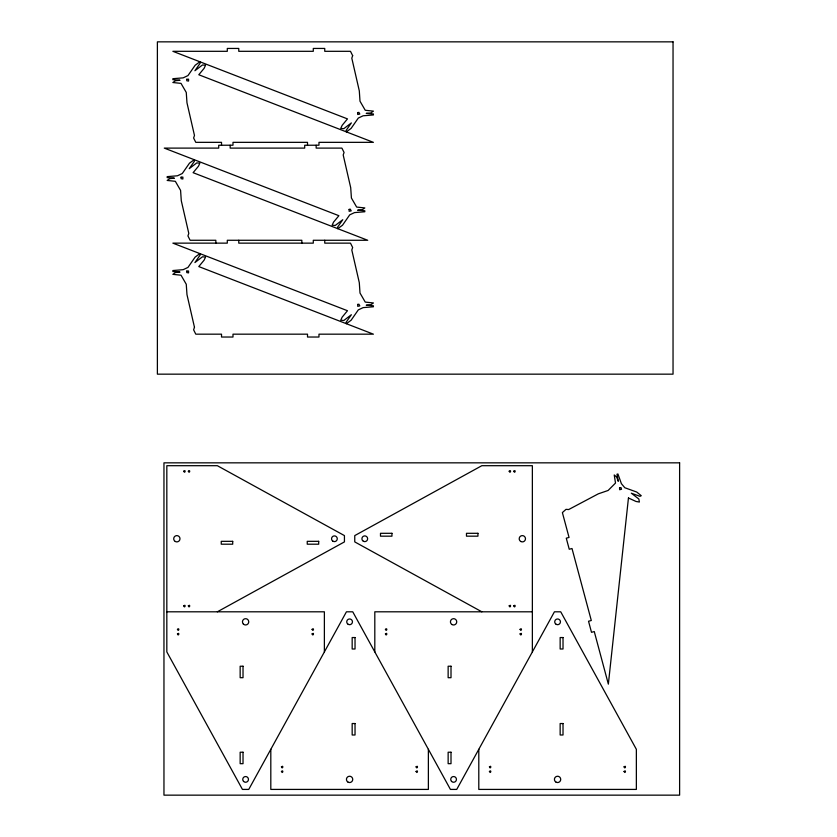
<?xml version="1.0" encoding="UTF-8"?>
<svg xmlns="http://www.w3.org/2000/svg" width="837" height="837" viewBox="0 0 837 837"><rect width="100%" height="100%" fill="white"/><g stroke="black" fill="none" stroke-linecap="round" stroke-linejoin="round"><path stroke-width="1.26" d="M217.348 611.805L344.436 541.905L344.436 535.596L217.348 465.696L166.825 465.696L166.825 651.908L242.448 789.417L248.756 789.417L346.445 611.805L352.743 611.805L450.432 789.417L456.74 789.417L554.429 611.805L560.727 611.805L636.361 749.314L636.361 789.417L478.795 789.417L478.795 749.314M166.825 611.805L324.379 611.805L324.379 651.908M532.363 611.805L374.809 611.805L374.809 651.908M481.84 611.805L354.752 541.905L354.752 535.596L481.84 465.696L532.363 465.696L532.363 651.908M428.377 749.314L428.377 789.417L270.811 789.417L270.811 749.314M324.746 240.271L324.746 243.138L350.483 243.138L352.659 247.49L351.802 249.991L359.303 282.697L360.004 293.034L365.246 302.094L373.407 302.963L370.77 304.783L366.24 305.212L373.407 305.798L373.407 306.781L363.122 307.618L358.309 309.878L351.101 320.247L346.361 323.699L346.11 322.297L351.362 314.733L343.808 320.498L340.732 320.247L342.145 317.171L347.481 310.726L172.872 243.138L227.298 243.138L227.298 240.271L301.833 240.271L301.833 243.138M316.156 145.251L316.156 148.107L341.894 148.107L344.07 152.47L343.201 154.971L350.703 187.676L351.414 198.013L356.656 207.074L364.806 207.932L362.18 209.763L357.65 210.192L364.806 210.767L364.806 211.751L354.532 212.598L349.72 214.858L342.511 225.216L337.771 228.679L337.52 227.266L342.762 219.712L335.208 225.477L332.143 225.216L333.544 222.15L338.891 215.705L164.272 148.107L218.708 148.107L218.708 145.251L232.989 145.209L232.989 142.342L307.514 142.342L307.514 145.209M238.765 240.271L238.765 243.138L313.289 243.138L313.289 240.271L367.715 240.271L193.106 172.684L198.453 166.239L199.855 163.163L196.789 162.901L189.225 168.666L194.477 161.112L194.226 159.7L189.486 163.163L182.278 173.521L177.465 175.791L167.18 176.628L167.18 177.611L174.347 178.197L169.817 178.616L167.18 180.447L175.341 181.315L180.583 190.376L181.284 200.702L188.796 233.418L187.927 235.919L190.104 240.271L215.841 240.271L215.841 243.138M230.165 145.251L230.165 148.107L304.699 148.107L304.699 145.251L318.97 145.209L318.97 142.342L373.407 142.342L198.787 74.755L204.134 68.31L205.546 65.234L202.47 64.983L194.916 70.737L200.169 63.183L199.907 61.781L195.167 65.234L187.959 75.592L183.146 77.862L172.872 78.699L172.872 79.682L180.039 80.268L175.508 80.697L172.872 82.518L181.022 83.386L186.264 92.447L186.975 102.784L194.477 135.489L193.609 137.99L195.785 142.342L221.523 142.342L221.523 145.209M628.451 497.994L608.353 684.143L594.27 631.569L591.497 632.312L588.537 621.242L591.299 620.499L572.006 548.517L569.244 549.25L566.272 538.181L569.045 537.448L562.38 512.579L566.021 509.356L568.668 509.545L598.319 493.83L608.112 490.472L615.509 483.064L614.232 474.966L616.681 477.038L618.261 481.296L616.974 474.223L617.926 473.972L621.399 483.681L624.831 487.751L636.706 492.03L641.268 495.713L639.981 496.32L631.318 493.202L638.84 499.009L639.384 502.043L636.057 501.478L628.451 497.994M183.753 471.21C184.799 474.485 186.306 468.887 183.753 471.21M188.335 471.21C189.392 474.485 190.888 468.887 188.335 471.21M177.454 629.34C178.501 632.626 179.997 627.028 177.454 629.34M177.454 633.923C178.501 637.208 179.997 631.611 177.454 633.923M183.753 605.852C184.799 609.137 186.306 603.54 183.753 605.852M188.335 605.852C189.392 609.137 190.888 603.54 188.335 605.852M281.441 766.849C282.498 770.134 283.994 764.537 281.441 766.849M281.441 771.432C282.498 774.717 283.994 769.119 281.441 771.432M312.096 629.34C313.143 632.626 314.649 627.028 312.096 629.34M312.096 633.923C313.143 637.208 314.649 631.611 312.096 633.923M385.428 629.34C386.485 632.626 387.981 627.028 385.428 629.34M385.428 633.923C386.485 637.208 387.981 631.611 385.428 633.923M416.083 766.849C417.14 770.134 418.636 764.537 416.083 766.849M416.083 771.432C417.14 774.717 418.636 769.119 416.083 771.432M509.189 471.21C510.246 474.485 511.742 468.887 509.189 471.21M513.772 471.21C514.828 474.485 516.324 468.887 513.772 471.21M509.189 605.852C510.246 609.137 511.742 603.54 509.189 605.852M489.425 766.849C490.472 770.134 491.978 764.537 489.425 766.849M489.425 771.432C490.472 774.717 491.978 769.119 489.425 771.432M513.772 605.852C514.828 609.137 516.324 603.54 513.772 605.852M520.08 629.34C521.127 632.626 522.633 627.028 520.08 629.34M520.08 633.923C521.127 637.208 522.633 631.611 520.08 633.923M624.067 766.849C625.124 770.134 626.62 764.537 624.067 766.849M624.067 771.432C625.124 774.717 626.62 769.119 624.067 771.432M194.477 327.309L193.609 329.809L195.785 334.172L221.523 334.172L221.523 337.029L232.989 337.029L232.989 334.172L307.514 334.172L307.514 337.029L318.97 337.029L318.97 334.172L373.407 334.172L198.787 266.574L204.134 260.129L205.546 257.064L202.47 256.802L194.916 262.567L200.169 255.013L199.907 253.601L195.167 257.064L187.959 267.421L183.146 269.681L172.872 270.529L172.872 271.512L180.039 272.088L175.508 272.517L172.872 274.348L181.022 275.206L186.264 284.266L186.975 294.603L194.477 327.309M352.659 55.66L351.802 58.171L359.303 90.877L360.004 101.204L365.246 110.275L373.407 111.133L370.77 112.964L366.24 113.382L373.407 113.968L373.407 114.951L363.122 115.788L358.309 118.059L351.101 128.417L346.361 131.88L346.11 130.467L351.362 122.913L343.808 128.678L340.732 128.417L342.145 125.341L347.481 118.896L172.872 51.308L227.298 51.308L227.298 48.441L238.765 48.441L238.765 51.308L313.289 51.308L313.289 48.441L324.746 48.441L324.746 51.308L350.483 51.308L352.659 55.66M186.766 79.274L186.766 80.76L188.566 81.063L188.566 79.17L186.766 79.274M181.085 177.193L181.085 178.689L182.874 178.992L182.874 177.099L181.085 177.193M186.766 271.094L186.766 272.59L188.566 272.883L188.566 271L186.766 271.094M357.713 112.587L357.713 114.481L359.805 114.083L358.906 112.388L357.713 112.587M349.123 209.396L349.123 211.28L351.205 210.882L350.316 209.198L349.123 209.396M357.713 304.417L357.713 306.311L359.805 305.913L358.906 304.218L357.713 304.417M619.526 487.929L619.704 489.739L621.535 489.247L620.97 487.552L619.526 487.929M673.042 41.85L157.387 41.85L157.387 374.16L673.042 374.16L673.042 41.85M679.613 462.84L163.958 462.84L163.958 795.15L679.613 795.15L679.613 462.84M391.946 533.305L380.49 533.305L380.49 536.172L391.946 536.172L391.946 533.305M477.937 533.305L466.481 533.305L466.481 536.172L477.937 536.172L477.937 533.305M232.707 541.33L221.25 541.33L221.25 544.196L232.707 544.196L232.707 541.33M318.698 541.33L307.242 541.33L307.242 544.196L318.698 544.196L318.698 541.33M355.034 637.543L352.168 637.543L352.168 648.999L355.034 648.999L355.034 637.543M563.019 637.543L560.152 637.543L560.152 648.999L563.019 648.999L563.019 637.543M243.023 666.231L240.156 666.231L240.156 677.698L243.023 677.698L243.023 666.231M451.007 666.231L448.14 666.231L448.14 677.698L451.007 677.698L451.007 666.231M355.034 723.534L352.168 723.534L352.168 734.991L355.034 734.991L355.034 723.534M563.019 723.534L560.152 723.534L560.152 734.991L563.019 734.991L563.019 723.534M243.023 752.222L240.156 752.222L240.156 763.679L243.023 763.679L243.023 752.222M451.007 752.222L448.14 752.222L448.14 763.679L451.007 763.679L451.007 752.222M332.98 541.236A2.867 2.867 0 0 0 337.28 538.756A2.867 2.867 0 0 0 332.98 536.276A2.867 2.867 0 0 0 332.98 541.236M175.268 541.476A3.149 3.149 0 0 0 179.997 538.756A3.149 3.149 0 0 0 175.268 536.025A3.149 3.149 0 0 0 175.268 541.476M451.561 781.423A2.867 2.867 0 0 0 456.353 780.136A2.867 2.867 0 0 0 452.848 776.631A2.867 2.867 0 0 0 451.561 781.423M452.011 624.559A3.149 3.149 0 0 0 456.74 621.828A3.149 3.149 0 0 0 452.011 619.098A3.149 3.149 0 0 0 452.011 624.559M363.342 541.236A2.867 2.867 0 0 0 367.642 538.756A2.867 2.867 0 0 0 363.342 536.276A2.867 2.867 0 0 0 363.342 541.236M520.76 541.476A3.149 3.149 0 0 0 525.49 538.756A3.149 3.149 0 0 0 520.76 536.025A3.149 3.149 0 0 0 520.76 541.476M556.145 624.308A2.867 2.867 0 0 0 560.445 621.828A2.867 2.867 0 0 0 556.145 619.349A2.867 2.867 0 0 0 556.145 624.308M555.998 782.124A3.149 3.149 0 0 0 560.727 779.393A3.149 3.149 0 0 0 555.998 776.663A3.149 3.149 0 0 0 555.998 782.124M243.577 781.423A2.867 2.867 0 0 0 248.369 780.136A2.867 2.867 0 0 0 244.864 776.631A2.867 2.867 0 0 0 243.577 781.423M243.379 624.057A3.149 3.149 0 0 0 248.641 622.644A3.149 3.149 0 0 0 244.791 618.784A3.149 3.149 0 0 0 243.379 624.057M348.161 624.308A2.867 2.867 0 0 0 352.461 621.828A2.867 2.867 0 0 0 348.161 619.349A2.867 2.867 0 0 0 348.161 624.308M348.014 782.124A3.149 3.149 0 0 0 352.743 779.393A3.149 3.149 0 0 0 348.014 776.663A3.149 3.149 0 0 0 348.014 782.124"/></g></svg>
